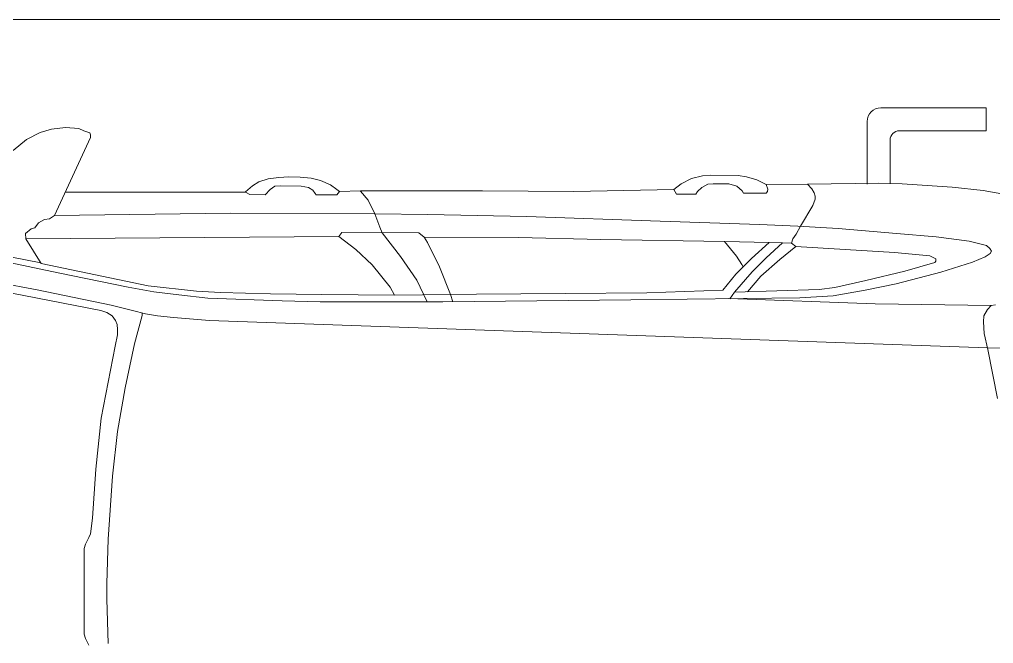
# Model space of a CAD drawing. Header units: millimetres. Extents: x 48966 to 155647, y -43515 to 30475.
# Drawn here: x 137660 to 139789, y -22525 to -21161 of the extents above; entities that cross this region are included whole.
import ezdxf

# ---------------------------------------------------------------- set-up
doc = ezdxf.new("R2010")
doc.units = ezdxf.units.MM
doc.layers.add('Парковка', color=7, linetype='Continuous', lineweight=9)
doc.layers.add('Элементы узлов', color=7, linetype='Continuous', lineweight=9)

# ---------------------------------------------------------------- blocks, each defined once
blk = doc.blocks.new('Парковка_одиночная - Средний класс 5300х2500мм-8504601-План -1-го этажа на отм_ -10_350')
at = {"layer": 'Парковка'}
for p, q in [((2500, 0), (2500, 5300)), ((2139.8, 1318.6), (2276.7, 1318.6)), ((2306.7, 1288.6), (2306.7, 1058.6)), ((2236.7, 1268.6), (2141, 1268.6)), ((2256.7, 1058.6), (2256.7, 1248.6)), ((2306.7, 1058.6), (2256.7, 1058.6))]:
    blk.add_line(p, q, dxfattribs=at)
for centre, radius in [((2276.7, 1288.6), 30), ((2236.7, 1248.6), 20)]:
    blk.add_arc(centre, radius, 0, 90, dxfattribs=at)
at = {"layer": 'Элементы узлов'}
for p, q in [((1863.7, 2994), (1930.3, 3333.2)), ((1863.7, 2994), (1930.3, 3333.2)), ((1863.7, 2994), (1930.3, 3333.2)), ((1998.4, 3336.2), (1946.1, 3087.1)), ((1998.4, 3336.2), (1946.1, 3087.1)), ((1998.4, 3336.2), (1946.1, 3087.1)), ((1939.3, 3291), (1908.8, 3133.2)), ((1939.3, 3291), (1908.8, 3133.2)), ((1939.3, 3291), (1908.8, 3133.2)), ((1998.6, 3282.2), (1967.8, 3125.2)), ((1998.6, 3282.2), (1967.8, 3125.2)), ((1998.6, 3282.2), (1967.8, 3125.2)), ((2213.8, 3185.1), (2237.9, 3155.9)), ((2213.8, 3185.1), (2237.9, 3155.9)), ((2213.8, 3185.1), (2237.9, 3155.9)), ((1966.6, 3124.1), (2020.8, 3157.7)), ((1966.6, 3124.1), (2020.8, 3157.7)), ((1966.6, 3124.1), (2020.8, 3157.7)), ((2020.8, 3157.7), (2032, 3158.1)), ((2020.8, 3157.7), (2032, 3158.1)), ((2020.8, 3157.7), (2032, 3158.1)), ((2020.8, 3157.7), (2025.5, 2473.4)), ((2020.8, 3157.7), (2025.5, 2473.4)), ((2020.8, 3157.7), (2025.5, 2473.4)), ((2032, 3158.1), (2042.2, 3145.9)), ((2032, 3158.1), (2042.2, 3145.9)), ((2032, 3158.1), (2042.2, 3145.9)), ((2237.9, 3155.9), (2253.3, 3126.4)), ((2237.9, 3155.9), (2253.3, 3126.4)), ((2237.9, 3155.9), (2253.3, 3126.4)), ((1908.8, 3133.2), (1875.4, 2971.4)), ((1908.8, 3133.2), (1875.4, 2971.4)), ((1908.8, 3133.2), (1875.4, 2971.4)), ((2042.2, 3145.9), (2044.4, 3137.8)), ((2042.2, 3145.9), (2044.4, 3137.8)), ((2042.2, 3145.9), (2044.4, 3137.8)), ((2044.4, 3137.8), (2055.3, 3129.9)), ((2044.4, 3137.8), (2055.3, 3129.9)), ((2044.4, 3137.8), (2055.3, 3129.9)), ((2055.3, 3129.9), (2063.1, 3116.8)), ((2055.3, 3129.9), (2063.1, 3116.8)), ((2055.3, 3129.9), (2063.1, 3116.8)), ((1918.1, 2890.5), (1966.6, 3124.1)), ((1918.1, 2890.5), (1966.6, 3124.1)), ((1918.1, 2890.5), (1966.6, 3124.1)), ((2063.1, 3116.8), (2064, 3105.6)), ((2063.1, 3116.8), (2064, 3105.6)), ((2063.1, 3116.8), (2064, 3105.6)), ((2253.3, 3126.4), (2260.6, 3101.8)), ((2253.3, 3126.4), (2260.6, 3101.8)), ((2253.3, 3126.4), (2260.6, 3101.8)), ((1946.1, 3087.1), (1914.7, 2933.8)), ((1946.1, 3087.1), (1914.7, 2933.8)), ((1946.1, 3087.1), (1914.7, 2933.8)), ((2064, 3105.6), (2071.7, 3095.2)), ((2064, 3105.6), (2071.7, 3095.2)), ((2064, 3105.6), (2071.7, 3095.2)), ((2076.6, 2710), (2071.7, 3095.2)), ((2071.7, 3095.2), (2242.1, 3016.3)), ((2076.6, 2710), (2071.7, 3095.2)), ((2071.7, 3095.2), (2242.1, 3016.3)), ((2076.6, 2710), (2071.7, 3095.2)), ((2071.7, 3095.2), (2242.1, 3016.3)), ((2260.6, 3101.8), (2264, 3071.2)), ((2260.6, 3101.8), (2264, 3071.2)), ((2260.6, 3101.8), (2264, 3071.2)), ((2122.8, 3071.5), (2122.8, 2677.3)), ((2122.8, 3071.5), (2122.8, 2677.3)), ((2122.8, 3071.5), (2122.8, 2677.3)), ((2264, 3071.2), (2261.5, 3041.8)), ((2264, 3071.2), (2261.5, 3041.8)), ((2264, 3071.2), (2261.5, 3041.8)), ((1132.5, 3020.3), (1147.2, 3027.5)), ((1132.5, 3020.3), (1147.2, 3027.5)), ((1132.5, 3020.3), (1147.2, 3027.5)), ((1147.2, 3027.5), (1156.3, 3030.2)), ((1147.2, 3027.5), (1156.3, 3030.2)), ((1147.2, 3027.5), (1156.3, 3030.2)), ((1156.3, 3030.2), (1250, 3030.2)), ((1156.3, 3030.2), (1250, 3030.2)), ((1156.3, 3030.2), (1250, 3030.2)), ((1250, 3030.2), (1343.7, 3030.2)), ((1250, 3030.2), (1343.7, 3030.2)), ((1250, 3030.2), (1343.7, 3030.2)), ((1343.7, 3030.2), (1352.8, 3027.5)), ((1343.7, 3030.2), (1352.8, 3027.5)), ((1343.7, 3030.2), (1352.8, 3027.5)), ((1352.8, 3027.5), (1367.5, 3020.3)), ((1352.8, 3027.5), (1367.5, 3020.3)), ((1352.8, 3027.5), (1367.5, 3020.3)), ((2252, 3017.5), (2256.9, 3031.1)), ((2252, 3017.5), (2256.9, 3031.1)), ((2252, 3017.5), (2256.9, 3031.1)), ((2261.5, 3041.8), (2256.9, 3031.1)), ((2261.5, 3041.8), (2256.9, 3031.1)), ((2261.5, 3041.8), (2256.9, 3031.1)), ((1367.5, 3020.3), (1375.9, 3016.5)), ((1367.5, 3020.3), (1375.9, 3016.5)), ((1367.5, 3020.3), (1375.9, 3016.5)), ((1375.9, 3016.5), (1410.3, 3012.2)), ((1375.9, 3016.5), (1410.3, 3012.2)), ((1375.9, 3016.5), (1410.3, 3012.2)), ((1410.3, 3012.2), (1517.3, 3005)), ((1410.3, 3012.2), (1517.3, 3005)), ((1410.3, 3012.2), (1517.3, 3005)), ((1517.3, 3005), (1628.7, 2993)), ((1517.3, 3005), (1628.7, 2993)), ((1517.3, 3005), (1628.7, 2993)), ((2242.1, 3016.3), (2248, 3016.1)), ((2242.1, 3016.3), (2248, 3016.1)), ((2242.1, 3016.3), (2248, 3016.1)), ((2248, 3016.1), (2252, 3017.5)), ((2248, 3016.1), (2252, 3017.5)), ((2248, 3016.1), (2252, 3017.5)), ((1136, 2978), (1232.8, 2980.9)), ((1136, 2978), (1232.8, 2980.9)), ((1136, 2978), (1232.8, 2980.9)), ((1232.8, 2980.9), (1250, 2980.9)), ((1232.8, 2980.9), (1250, 2980.9)), ((1232.8, 2980.9), (1250, 2980.9)), ((1250, 2980.9), (1267.2, 2980.9)), ((1250, 2980.9), (1267.2, 2980.9)), ((1250, 2980.9), (1267.2, 2980.9)), ((1267.2, 2980.9), (1364, 2978)), ((1267.2, 2980.9), (1364, 2978)), ((1267.2, 2980.9), (1364, 2978)), ((1628.7, 2993), (1786.1, 2962.3)), ((1628.7, 2993), (1786.1, 2962.3)), ((1628.7, 2993), (1786.1, 2962.3)), ((1852, 2969.2), (1859.5, 2980.6)), ((1852, 2969.2), (1859.5, 2980.6)), ((1852, 2969.2), (1859.5, 2980.6)), ((1859.5, 2980.6), (1863.7, 2994)), ((1859.5, 2980.6), (1863.7, 2994)), ((1859.5, 2980.6), (1863.7, 2994)), ((1364, 2978), (1501.9, 2968.6)), ((1364, 2978), (1501.9, 2968.6)), ((1364, 2978), (1501.9, 2968.6)), ((1501.9, 2968.6), (1599.1, 2957)), ((1501.9, 2968.6), (1599.1, 2957)), ((1501.9, 2968.6), (1599.1, 2957)), ((1786.1, 2962.3), (1810.4, 2957.5)), ((1786.1, 2962.3), (1810.4, 2957.5)), ((1786.1, 2962.3), (1810.4, 2957.5)), ((1833.1, 2958.3), (1841.9, 2961.4)), ((1833.1, 2958.3), (1841.9, 2961.4)), ((1833.1, 2958.3), (1841.9, 2961.4)), ((1841.9, 2961.4), (1852, 2969.2)), ((1841.9, 2961.4), (1852, 2969.2)), ((1841.9, 2961.4), (1852, 2969.2)), ((1875.4, 2971.4), (1863.8, 2924.6)), ((1875.4, 2971.4), (1863.8, 2924.6)), ((1875.4, 2971.4), (1863.8, 2924.6)), ((1599.1, 2957), (1695.2, 2940.5)), ((1599.1, 2957), (1695.2, 2940.5)), ((1599.1, 2957), (1695.2, 2940.5)), ((1695.2, 2940.5), (1791.3, 2920.2)), ((1695.2, 2940.5), (1791.3, 2920.2)), ((1695.2, 2940.5), (1791.3, 2920.2)), ((1810.4, 2957.5), (1822.3, 2957.3)), ((1810.4, 2957.5), (1822.3, 2957.3)), ((1810.4, 2957.5), (1822.3, 2957.3)), ((1822.3, 2957.3), (1833.1, 2958.3)), ((1822.3, 2957.3), (1833.1, 2958.3)), ((1822.3, 2957.3), (1833.1, 2958.3)), ((1791.3, 2920.2), (1852.8, 2903.7)), ((1791.3, 2920.2), (1852.8, 2903.7)), ((1791.3, 2920.2), (1852.8, 2903.7)), ((1863.8, 2924.6), (1856.6, 2896.1)), ((1863.8, 2924.6), (1856.6, 2896.1)), ((1863.8, 2924.6), (1856.6, 2896.1)), ((1914.7, 2933.8), (1904.5, 2877.9)), ((1914.7, 2933.8), (1904.5, 2877.9)), ((1914.7, 2933.8), (1904.5, 2877.9)), ((1856.6, 2896.1), (1852.2, 2869.8)), ((1856.6, 2896.1), (1852.2, 2869.8)), ((1856.6, 2896.1), (1852.2, 2869.8)), ((1852.8, 2903.7), (1858.5, 2903.7)), ((1852.8, 2903.7), (1858.5, 2903.7)), ((1852.8, 2903.7), (1858.5, 2903.7)), ((1904.5, 2877.9), (1897.8, 2823.3)), ((1904.5, 2877.9), (1897.8, 2823.3)), ((1904.5, 2877.9), (1897.8, 2823.3)), ((1905.9, 2784.5), (1918.1, 2890.5)), ((1905.9, 2784.5), (1918.1, 2890.5)), ((1905.9, 2784.5), (1918.1, 2890.5)), ((1852.2, 2869.8), (1848.4, 2834.6)), ((1852.2, 2869.8), (1848.4, 2834.6)), ((1852.2, 2869.8), (1848.4, 2834.6)), ((1848.4, 2834.6), (1842, 2756.5)), ((1848.4, 2834.6), (1842, 2756.5)), ((1848.4, 2834.6), (1842, 2756.5)), ((1897.8, 2823.3), (1891.1, 2760.1)), ((1897.8, 2823.3), (1891.1, 2760.1)), ((1897.8, 2823.3), (1891.1, 2760.1)), ((1903.4, 2732.5), (1905.9, 2784.5)), ((1903.4, 2732.5), (1905.9, 2784.5)), ((1903.4, 2732.5), (1905.9, 2784.5)), ((1782.5, 1056), (1842, 2756.5)), ((1782.5, 1056), (1842, 2756.5)), ((1782.5, 1056), (1842, 2756.5)), ((1891.1, 2760.1), (1884.9, 2597.1)), ((1891.1, 2760.1), (1884.9, 2597.1)), ((1891.1, 2760.1), (1884.9, 2597.1)), ((1900.5, 2622.8), (1903.4, 2732.5)), ((1900.5, 2622.8), (1903.4, 2732.5)), ((1900.5, 2622.8), (1903.4, 2732.5)), ((2075.1, 2394.9), (2076.6, 2710)), ((2075.1, 2394.9), (2076.6, 2710)), ((2075.1, 2394.9), (2076.6, 2710)), ((2117.1, 2668.3), (2116.9, 2634.4)), ((2117.1, 2668.3), (2116.9, 2634.4)), ((2117.1, 2668.3), (2116.9, 2634.4)), ((2122.8, 2677.3), (2117.1, 2668.3)), ((2122.8, 2677.3), (2117.1, 2668.3)), ((2122.8, 2677.3), (2117.1, 2668.3)), ((2136.3, 2662.2), (2123.2, 2677.3)), ((2136.3, 2662.2), (2123.2, 2677.3)), ((2136.3, 2662.2), (2123.2, 2677.3)), ((2145, 2648.6), (2136.3, 2662.2)), ((2145, 2648.6), (2136.3, 2662.2)), ((2145, 2648.6), (2136.3, 2662.2)), ((2151.8, 2628.3), (2145, 2648.6)), ((2151.8, 2628.3), (2145, 2648.6)), ((2151.8, 2628.3), (2145, 2648.6)), ((1898.6, 2510.9), (1900.5, 2622.8)), ((1898.6, 2510.9), (1900.5, 2622.8)), ((1898.6, 2510.9), (1900.5, 2622.8)), ((2116.9, 2634.4), (2128.2, 2623.8)), ((2116.9, 2634.4), (2128.2, 2623.8)), ((2116.9, 2634.4), (2128.2, 2623.8)), ((2128.2, 2623.8), (2135.7, 2613.1)), ((2128.2, 2623.8), (2135.7, 2613.1)), ((2128.2, 2623.8), (2135.7, 2613.1)), ((2154.6, 2604.8), (2151.8, 2628.3)), ((2154.6, 2604.8), (2151.8, 2628.3)), ((2154.6, 2604.8), (2151.8, 2628.3)), ((2135.7, 2613.1), (2136.7, 2602)), ((2135.7, 2613.1), (2136.7, 2602)), ((2135.7, 2613.1), (2136.7, 2602)), ((2136.7, 2602), (2135.7, 2555.8)), ((2136.7, 2602), (2135.7, 2555.8)), ((2136.7, 2602), (2135.7, 2555.8)), ((2156.2, 2583), (2154.6, 2604.8)), ((2156.2, 2583), (2154.6, 2604.8)), ((2156.2, 2583), (2154.6, 2604.8)), ((1884.9, 2597.1), (1883, 2514.6)), ((1884.9, 2597.1), (1883, 2514.6)), ((1884.9, 2597.1), (1883, 2514.6)), ((2155.4, 2558.1), (2156.2, 2583)), ((2155.4, 2558.1), (2156.2, 2583)), ((2155.4, 2558.1), (2156.2, 2583)), ((2135.7, 2555.8), (2132.9, 2540)), ((2135.7, 2555.8), (2132.9, 2540)), ((2135.7, 2555.8), (2132.9, 2540)), ((2153.1, 2534.2), (2155.4, 2558.1)), ((2153.1, 2534.2), (2155.4, 2558.1)), ((2153.1, 2534.2), (2155.4, 2558.1)), ((2132.9, 2540), (2126.7, 2530.7)), ((2132.9, 2540), (2126.7, 2530.7)), ((2132.9, 2540), (2126.7, 2530.7)), ((2148, 2513.4), (2153.1, 2534.2)), ((2148, 2513.4), (2153.1, 2534.2)), ((2148, 2513.4), (2153.1, 2534.2)), ((1883, 2514.6), (1883, 2246)), ((1883, 2514.6), (1883, 2246)), ((1883, 2514.6), (1883, 2246)), ((2119.7, 2525.2), (2116.4, 2523.1)), ((2119.7, 2525.2), (2116.4, 2523.1)), ((2119.7, 2525.2), (2116.4, 2523.1)), ((2116.4, 2523.1), (2116.9, 2477.7)), ((2116.4, 2523.1), (2116.9, 2477.7)), ((2116.4, 2523.1), (2116.9, 2477.7)), ((2126.7, 2530.7), (2119.7, 2525.2)), ((2126.7, 2530.7), (2119.7, 2525.2)), ((2126.7, 2530.7), (2119.7, 2525.2)), ((2138.6, 2492), (2148, 2513.4)), ((2138.6, 2492), (2148, 2513.4)), ((2138.6, 2492), (2148, 2513.4)), ((1897.1, 2351.6), (1898.6, 2510.9)), ((1897.1, 2351.6), (1898.6, 2510.9)), ((1897.1, 2351.6), (1898.6, 2510.9)), ((2128.6, 2477.9), (2138.6, 2492)), ((2128.6, 2477.9), (2138.6, 2492)), ((2128.6, 2477.9), (2138.6, 2492)), ((2025.5, 2473.4), (1997.5, 2436.1)), ((2025.5, 2473.4), (1997.5, 2436.1)), ((2025.5, 2473.4), (1997.5, 2436.1)), ((2025.5, 2473.4), (2034.7, 2467.1)), ((2025.5, 2473.4), (2034.7, 2467.1)), ((2025.5, 2473.4), (2034.7, 2467.1)), ((2116.9, 2477.7), (2123.7, 2472.2)), ((2116.9, 2477.7), (2123.7, 2472.2)), ((2116.9, 2477.7), (2123.7, 2472.2)), ((2123.7, 2472.2), (2128.6, 2477.9)), ((2123.7, 2472.2), (2128.6, 2477.9)), ((2123.7, 2472.2), (2128.6, 2477.9)), ((2125.4, 2426.3), (2123.7, 2472.2)), ((2125.4, 2426.3), (2123.7, 2472.2)), ((2125.4, 2426.3), (2123.7, 2472.2)), ((2034.7, 2467.1), (2033.4, 2298.6)), ((2034.7, 2467.1), (2033.4, 2298.6)), ((2034.7, 2467.1), (2033.4, 2298.6)), ((1997.5, 2436.1), (1963.6, 2400.7)), ((1997.5, 2436.1), (1963.6, 2400.7)), ((1997.5, 2436.1), (1963.6, 2400.7)), ((2075.1, 2394.9), (2105, 2409.6)), ((2075.1, 2394.9), (2105, 2409.6)), ((2075.1, 2394.9), (2105, 2409.6)), ((2105, 2409.6), (2125.1, 2426.3)), ((2105, 2409.6), (2125.1, 2426.3)), ((2105, 2409.6), (2125.1, 2426.3)), ((2125.4, 2159.6), (2125.4, 2426.3)), ((2125.4, 2159.6), (2125.4, 2426.3)), ((2125.4, 2159.6), (2125.4, 2426.3)), ((1963.6, 2400.7), (1915.1, 2361.3)), ((1963.6, 2400.7), (1915.1, 2361.3)), ((1963.6, 2400.7), (1915.1, 2361.3)), ((2046.4, 2383.8), (2075.1, 2394.9)), ((2046.4, 2383.8), (2075.1, 2394.9)), ((2046.4, 2383.8), (2075.1, 2394.9)), ((2073.6, 2279.1), (2075.1, 2394.9)), ((2073.6, 2279.1), (2075.1, 2394.9)), ((2073.6, 2279.1), (2075.1, 2394.9)), ((1982.1, 2338.8), (2034, 2378.8)), ((1982.1, 2338.8), (2034, 2378.8)), ((1982.1, 2338.8), (2034, 2378.8)), ((2034, 2378.8), (2046.4, 2383.8)), ((2034, 2378.8), (2046.4, 2383.8)), ((2034, 2378.8), (2046.4, 2383.8)), ((1915.1, 2361.3), (1897.1, 2351.6)), ((1915.1, 2361.3), (1897.1, 2351.6)), ((1915.1, 2361.3), (1897.1, 2351.6)), ((1897.1, 2351.6), (1898.8, 2229.6)), ((1897.1, 2351.6), (1898.8, 2229.6)), ((1897.1, 2351.6), (1898.8, 2229.6)), ((1930.1, 2303.1), (1982.1, 2338.8)), ((1930.1, 2303.1), (1982.1, 2338.8)), ((1930.1, 2303.1), (1982.1, 2338.8)), ((1883, 2280.7), (1930.1, 2303.1)), ((1883, 2280.7), (1930.1, 2303.1)), ((1883, 2280.7), (1930.1, 2303.1)), ((1959.6, 2253.7), (2012.2, 2280.1)), ((1959.6, 2253.7), (2012.2, 2280.1)), ((1959.6, 2253.7), (2012.2, 2280.1)), ((2012.2, 2280.1), (2024.3, 2286.8)), ((2012.2, 2280.1), (2024.3, 2286.8)), ((2012.2, 2280.1), (2024.3, 2286.8)), ((2024.3, 2286.8), (2023.1, 2081)), ((2024.3, 2286.8), (2023.1, 2081)), ((2024.3, 2286.8), (2023.1, 2081)), ((2033.4, 2298.6), (2024.3, 2286.8)), ((2033.4, 2298.6), (2024.3, 2286.8)), ((2033.4, 2298.6), (2024.3, 2286.8)), ((2069.5, 2063.3), (2073.6, 2279.1)), ((2069.5, 2063.3), (2073.6, 2279.1)), ((2069.5, 2063.3), (2073.6, 2279.1)), ((1883, 2246), (1887, 1835.4)), ((1883, 2246), (1887, 1835.4)), ((1883, 2246), (1887, 1835.4)), ((1898.8, 2229.6), (1959.6, 2253.7)), ((1898.8, 2229.6), (1959.6, 2253.7)), ((1898.8, 2229.6), (1959.6, 2253.7)), ((1898.8, 2229.6), (1883.2, 2224.1)), ((1898.8, 2229.6), (1883.2, 2224.1)), ((1898.8, 2229.6), (1883.2, 2224.1)), ((1899.4, 2172.6), (1898.8, 2229.6)), ((1899.4, 2172.6), (1898.8, 2229.6)), ((1899.4, 2172.6), (1898.8, 2229.6)), ((1900.9, 1979.2), (1899.4, 2172.6)), ((1900.9, 1979.2), (1899.4, 2172.6)), ((1900.9, 1979.2), (1899.4, 2172.6)), ((2124.2, 1960.1), (2125.4, 2159.6)), ((2124.2, 1960.1), (2125.4, 2159.6)), ((2124.2, 1960.1), (2125.4, 2159.6)), ((2023.1, 2081), (2018.8, 1900.8)), ((2023.1, 2081), (2018.8, 1900.8)), ((2023.1, 2081), (2018.8, 1900.8)), ((2059.2, 1771.1), (2069.5, 2063.3)), ((2059.2, 1771.1), (2069.5, 2063.3)), ((2059.2, 1771.1), (2069.5, 2063.3)), ((1902.6, 1800.4), (1900.9, 1979.2)), ((1902.6, 1800.4), (1900.9, 1979.2)), ((1902.6, 1800.4), (1900.9, 1979.2)), ((2128.6, 1741), (2124.2, 1960.1)), ((2128.6, 1741), (2124.2, 1960.1)), ((2128.6, 1741), (2124.2, 1960.1)), ((2018.8, 1900.8), (2014.6, 1630.9)), ((2018.8, 1900.8), (2014.6, 1630.9)), ((2018.8, 1900.8), (2014.6, 1630.9)), ((1887, 1835.4), (1891.6, 1466.1)), ((1887, 1835.4), (1891.6, 1466.1)), ((1887, 1835.4), (1891.6, 1466.1)), ((1908.7, 1634.5), (1902.6, 1800.4)), ((1908.7, 1634.5), (1902.6, 1800.4)), ((1908.7, 1634.5), (1902.6, 1800.4)), ((2051.6, 1554.2), (2059.2, 1771.1)), ((2051.6, 1554.2), (2059.2, 1771.1)), ((2051.6, 1554.2), (2059.2, 1771.1)), ((2118.5, 1735.7), (2118.2, 1693.1)), ((2118.5, 1735.7), (2118.2, 1693.1)), ((2118.5, 1735.7), (2118.2, 1693.1)), ((2128.6, 1741), (2118.5, 1735.7)), ((2128.6, 1741), (2118.5, 1735.7)), ((2128.6, 1741), (2118.5, 1735.7)), ((2140.9, 1725.1), (2128.6, 1741)), ((2140.9, 1725.1), (2128.6, 1741)), ((2140.9, 1725.1), (2128.6, 1741)), ((2152.7, 1702.7), (2140.9, 1725.1)), ((2152.7, 1702.7), (2140.9, 1725.1)), ((2152.7, 1702.7), (2140.9, 1725.1)), ((2118.2, 1693.1), (2124.3, 1689.7)), ((2118.2, 1693.1), (2124.3, 1689.7)), ((2118.2, 1693.1), (2124.3, 1689.7)), ((2124.3, 1689.7), (2132.7, 1680.4)), ((2124.3, 1689.7), (2132.7, 1680.4)), ((2124.3, 1689.7), (2132.7, 1680.4)), ((2158, 1678.6), (2152.7, 1702.7)), ((2158, 1678.6), (2152.7, 1702.7)), ((2158, 1678.6), (2152.7, 1702.7)), ((2132.7, 1680.4), (2140.1, 1666.9)), ((2132.7, 1680.4), (2140.1, 1666.9)), ((2132.7, 1680.4), (2140.1, 1666.9)), ((2140.1, 1666.9), (2141.1, 1655.1)), ((2140.1, 1666.9), (2141.1, 1655.1)), ((2140.1, 1666.9), (2141.1, 1655.1)), ((2159.6, 1660.8), (2158, 1678.6)), ((2159.6, 1660.8), (2158, 1678.6)), ((2159.6, 1660.8), (2158, 1678.6)), ((2159.2, 1601.1), (2159.6, 1660.8)), ((2159.2, 1601.1), (2159.6, 1660.8)), ((2159.2, 1601.1), (2159.6, 1660.8)), ((2141.1, 1655.1), (2140.8, 1620.9)), ((2141.1, 1655.1), (2140.8, 1620.9)), ((2141.1, 1655.1), (2140.8, 1620.9)), ((1878.7, 1301.2), (1889.9, 1621)), ((1878.7, 1301.2), (1889.9, 1621)), ((1878.7, 1301.2), (1889.9, 1621)), ((1903.9, 1608.4), (1889.7, 1618.8)), ((1903.9, 1608.4), (1889.7, 1618.8)), ((1903.9, 1608.4), (1889.7, 1618.8)), ((1943.4, 1606.2), (1908.7, 1634.5)), ((1943.4, 1606.2), (1908.7, 1634.5)), ((1943.4, 1606.2), (1908.7, 1634.5)), ((2014.6, 1630.9), (1982.8, 1604.7)), ((2014.6, 1630.9), (1982.8, 1604.7)), ((2014.6, 1630.9), (1982.8, 1604.7)), ((2014.6, 1630.9), (2012.4, 1532.8)), ((2014.6, 1630.9), (2012.4, 1532.8)), ((2014.6, 1630.9), (2012.4, 1532.8)), ((2140.8, 1620.9), (2136, 1603.7)), ((2140.8, 1620.9), (2136, 1603.7)), ((2140.8, 1620.9), (2136, 1603.7)), ((1903.9, 1608.4), (1948.2, 1570.1)), ((1910, 1423.5), (1903.9, 1608.4)), ((1903.9, 1608.4), (1948.2, 1570.1)), ((1910, 1423.5), (1903.9, 1608.4)), ((1903.9, 1608.4), (1948.2, 1570.1)), ((1910, 1423.5), (1903.9, 1608.4)), ((1977.3, 1571.4), (1943.4, 1606.2)), ((1977.3, 1571.4), (1943.4, 1606.2)), ((1977.3, 1571.4), (1943.4, 1606.2)), ((1982.8, 1604.7), (1964.5, 1592.9)), ((1982.8, 1604.7), (1964.5, 1592.9)), ((1982.8, 1604.7), (1964.5, 1592.9)), ((2136, 1603.7), (2125.7, 1592.2)), ((2136, 1603.7), (2125.7, 1592.2)), ((2136, 1603.7), (2125.7, 1592.2)), ((2156.1, 1582.7), (2159.2, 1601.1)), ((2156.1, 1582.7), (2159.2, 1601.1)), ((2156.1, 1582.7), (2159.2, 1601.1)), ((1904.8, 1580.1), (1938.7, 1551)), ((1904.8, 1580.1), (1938.7, 1551)), ((1904.8, 1580.1), (1938.7, 1551)), ((1964.5, 1592.9), (1959.3, 1589.9)), ((1964.5, 1592.9), (1959.3, 1589.9)), ((1964.5, 1592.9), (1959.3, 1589.9)), ((2125.7, 1592.2), (2120.4, 1589.1)), ((2125.7, 1592.2), (2120.4, 1589.1)), ((2125.7, 1592.2), (2120.4, 1589.1)), ((2120.4, 1589.1), (2120.4, 1539.9)), ((2120.4, 1589.1), (2120.4, 1539.9)), ((2120.4, 1589.1), (2120.4, 1539.9)), ((2149.5, 1559.6), (2156.1, 1582.7)), ((2149.5, 1559.6), (2156.1, 1582.7)), ((2149.5, 1559.6), (2156.1, 1582.7)), ((1948.2, 1570.1), (1979.1, 1539.2)), ((1948.2, 1570.1), (1979.1, 1539.2)), ((1948.2, 1570.1), (1979.1, 1539.2)), ((2012.4, 1532.8), (1977.3, 1571.4)), ((2012.4, 1532.8), (1977.3, 1571.4)), ((2012.4, 1532.8), (1977.3, 1571.4)), ((2048.1, 1470), (2051.6, 1554.2)), ((2048.1, 1470), (2051.6, 1554.2)), ((2048.1, 1470), (2051.6, 1554.2)), ((2139.3, 1539.9), (2149.5, 1559.6)), ((2139.3, 1539.9), (2149.5, 1559.6)), ((2139.3, 1539.9), (2149.5, 1559.6)), ((1938.7, 1551), (1975.6, 1509.7)), ((1938.7, 1551), (1975.6, 1509.7)), ((1938.7, 1551), (1975.6, 1509.7)), ((1979.1, 1539.2), (2012.1, 1504.2)), ((1979.1, 1539.2), (2012.1, 1504.2)), ((1979.1, 1539.2), (2012.1, 1504.2)), ((2120.4, 1539.9), (2124.2, 1536.3)), ((2120.4, 1539.9), (2124.2, 1536.3)), ((2120.4, 1539.9), (2124.2, 1536.3)), ((2124.2, 1536.3), (2128.8, 1536.1)), ((2124.2, 1536.3), (2128.8, 1536.1)), ((2124.2, 1536.3), (2128.8, 1536.1)), ((2128.8, 1536.1), (2139.3, 1539.9)), ((2128.8, 1536.1), (2139.3, 1539.9)), ((2128.8, 1536.1), (2139.3, 1539.9)), ((2140.1, 1449), (2139.3, 1539.9)), ((2140.1, 1449), (2139.3, 1539.9)), ((2140.1, 1449), (2139.3, 1539.9)), ((2012.4, 1532.8), (2012.1, 1504.2)), ((2012.4, 1532.8), (2012.1, 1504.2)), ((2012.4, 1532.8), (2012.1, 1504.2)), ((1975.6, 1509.7), (2003.8, 1474.6)), ((1975.6, 1509.7), (2003.8, 1474.6)), ((1975.6, 1509.7), (2003.8, 1474.6)), ((2012.1, 1504.2), (2010.9, 1484)), ((2012.1, 1504.2), (2010.9, 1484)), ((2012.1, 1504.2), (2010.9, 1484)), ((2003.8, 1474.6), (1990.5, 1258.8)), ((2003.8, 1474.6), (1990.5, 1258.8)), ((2003.8, 1474.6), (1990.5, 1258.8)), ((2010.9, 1484), (2003.8, 1474.6)), ((2010.9, 1484), (2003.8, 1474.6)), ((2010.9, 1484), (2003.8, 1474.6)), ((2010.9, 1484), (2020.4, 1481.3)), ((2010.9, 1484), (2020.4, 1481.3)), ((2010.9, 1484), (2020.4, 1481.3)), ((2020.4, 1481.3), (2030.4, 1474)), ((2020.4, 1481.3), (2030.4, 1474)), ((2020.4, 1481.3), (2030.4, 1474)), ((2030.4, 1474), (2047.9, 1464.4)), ((2030.4, 1474), (2047.9, 1464.4)), ((2030.4, 1474), (2047.9, 1464.4)), ((2042.9, 1382.1), (2048.1, 1470)), ((2042.9, 1382.1), (2048.1, 1470)), ((2042.9, 1382.1), (2048.1, 1470)), ((1891.6, 1466.1), (1895.7, 1393.2)), ((1891.6, 1466.1), (1895.7, 1393.2)), ((1891.6, 1466.1), (1895.7, 1393.2)), ((2047.9, 1464.4), (2093.2, 1437.8)), ((2047.9, 1464.4), (2093.2, 1437.8)), ((2047.9, 1464.4), (2093.2, 1437.8)), ((2129.9, 1439.8), (2140.1, 1449)), ((2129.9, 1439.8), (2140.1, 1449)), ((2129.9, 1439.8), (2140.1, 1449)), ((2142.5, 1293.2), (2140.1, 1449)), ((2142.5, 1293.2), (2140.1, 1449)), ((2142.5, 1293.2), (2140.1, 1449)), ((2093.2, 1437.8), (2107.2, 1432.6)), ((2093.2, 1437.8), (2107.2, 1432.6)), ((2093.2, 1437.8), (2107.2, 1432.6)), ((2107.2, 1432.6), (2113.6, 1432.6)), ((2107.2, 1432.6), (2113.6, 1432.6)), ((2107.2, 1432.6), (2113.6, 1432.6)), ((2113.6, 1432.6), (2120.8, 1434.4)), ((2113.6, 1432.6), (2120.8, 1434.4)), ((2113.6, 1432.6), (2120.8, 1434.4)), ((2120.8, 1434.4), (2129.9, 1439.8)), ((2120.8, 1434.4), (2129.9, 1439.8)), ((2120.8, 1434.4), (2129.9, 1439.8)), ((1913.9, 1389.6), (1910, 1423.5)), ((1913.9, 1389.6), (1910, 1423.5)), ((1913.9, 1389.6), (1910, 1423.5)), ((1895.7, 1393.2), (1908.5, 1323.4)), ((1895.7, 1393.2), (1908.5, 1323.4)), ((1895.7, 1393.2), (1908.5, 1323.4)), ((1929.2, 1321.6), (1913.9, 1389.6)), ((1929.2, 1321.6), (1913.9, 1389.6)), ((1929.2, 1321.6), (1913.9, 1389.6)), ((2032.3, 1254.4), (2042.9, 1382.1)), ((2032.3, 1254.4), (2042.9, 1382.1)), ((2032.3, 1254.4), (2042.9, 1382.1)), ((1908.5, 1323.4), (1922.3, 1255.6)), ((1908.5, 1323.4), (1922.3, 1255.6)), ((1908.5, 1323.4), (1922.3, 1255.6)), ((1950, 1236.4), (1929.2, 1321.6)), ((1950, 1236.4), (1929.2, 1321.6)), ((1950, 1236.4), (1929.2, 1321.6)), ((1875.1, 1048), (1878.7, 1301.2)), ((1875.1, 1048), (1878.7, 1301.2)), ((1875.1, 1048), (1878.7, 1301.2)), ((2140.6, 1242.6), (2142.5, 1293.2)), ((2140.6, 1242.6), (2142.5, 1293.2)), ((2140.6, 1242.6), (2142.5, 1293.2)), ((1990.5, 1258.8), (1983.5, 1181.6)), ((1990.5, 1258.8), (1983.5, 1181.6)), ((1990.5, 1258.8), (1983.5, 1181.6)), ((1922.3, 1255.6), (1947.9, 1157.8)), ((1922.3, 1255.6), (1947.9, 1157.8)), ((1922.3, 1255.6), (1947.9, 1157.8)), ((1968.7, 1170.7), (1950, 1236.4)), ((1968.7, 1170.7), (1950, 1236.4)), ((1968.7, 1170.7), (1950, 1236.4)), ((2024.9, 1168.2), (2032.3, 1254.4)), ((2024.9, 1168.2), (2032.3, 1254.4)), ((2024.9, 1168.2), (2032.3, 1254.4)), ((2133.5, 1132.9), (2140.6, 1242.6)), ((2133.5, 1132.9), (2140.6, 1242.6)), ((2133.5, 1132.9), (2140.6, 1242.6)), ((1983.5, 1181.6), (1976.5, 1168.5)), ((1983.5, 1181.6), (1976.5, 1168.5)), ((1983.5, 1181.6), (1976.5, 1168.5)), ((1947.9, 1157.8), (1969.3, 1088.6)), ((1947.9, 1157.8), (1969.3, 1088.6)), ((1947.9, 1157.8), (1969.3, 1088.6)), ((1971.8, 1168.5), (1968.7, 1170.7)), ((1971.8, 1168.5), (1968.7, 1170.7)), ((1971.8, 1168.5), (1968.7, 1170.7)), ((1976.5, 1168.5), (1971.8, 1168.5)), ((1976.5, 1168.5), (1971.8, 1168.5)), ((1976.5, 1168.5), (1971.8, 1168.5)), ((2015.3, 1095.5), (2024.9, 1168.2)), ((2015.3, 1095.5), (2024.9, 1168.2)), ((2015.3, 1095.5), (2024.9, 1168.2)), ((2126.4, 1065.6), (2133.5, 1132.9)), ((2126.4, 1065.6), (2133.5, 1132.9)), ((2126.4, 1065.6), (2133.5, 1132.9)), ((1969.3, 1088.6), (1981.1, 1060.6)), ((1969.3, 1088.6), (1981.1, 1060.6)), ((1969.3, 1088.6), (1981.1, 1060.6)), ((2005.7, 1058), (2015.3, 1095.5)), ((2005.7, 1058), (2015.3, 1095.5)), ((2005.7, 1058), (2015.3, 1095.5)), ((1813.9, 1062.8), (1839.1, 1064.7)), ((1813.9, 1062.8), (1839.1, 1064.7)), ((1813.9, 1062.8), (1839.1, 1064.7)), ((1839.1, 1064.7), (1852.1, 1063.6)), ((1839.1, 1064.7), (1852.1, 1063.6)), ((1839.1, 1064.7), (1852.1, 1063.6)), ((2115.3, 1004.1), (2126.4, 1065.6)), ((2115.3, 1004.1), (2126.4, 1065.6)), ((2115.3, 1004.1), (2126.4, 1065.6)), ((1671.8, 1034.2), (1778.8, 1055.2)), ((1671.8, 1034.2), (1778.8, 1055.2)), ((1671.8, 1034.2), (1778.8, 1055.2)), ((1778.8, 1055.2), (1813.9, 1062.8)), ((1778.8, 1055.2), (1813.9, 1062.8)), ((1778.8, 1055.2), (1813.9, 1062.8)), ((1779, 887.7), (1782.5, 1056)), ((1779, 887.7), (1782.5, 1056)), ((1779, 887.7), (1782.5, 1056)), ((1852.1, 1063.6), (1866.2, 1055.5)), ((1852.1, 1063.6), (1866.2, 1055.5)), ((1852.1, 1063.6), (1866.2, 1055.5)), ((1866.2, 1055.5), (1875.1, 1048)), ((1866.2, 1055.5), (1875.1, 1048)), ((1866.2, 1055.5), (1875.1, 1048)), ((1875.1, 1048), (1876.3, 1038.1)), ((1875.1, 1048), (1876.3, 1038.1)), ((1875.1, 1048), (1876.3, 1038.1)), ((1981.1, 1060.6), (1988.4, 1049.7)), ((1981.1, 1060.6), (1988.4, 1049.7)), ((1981.1, 1060.6), (1988.4, 1049.7)), ((1988.4, 1049.7), (1993.6, 1047.2)), ((1988.4, 1049.7), (1993.6, 1047.2)), ((1988.4, 1049.7), (1993.6, 1047.2)), ((1993.6, 1047.2), (1999.6, 1050.4)), ((1993.6, 1047.2), (1999.6, 1050.4)), ((1993.6, 1047.2), (1999.6, 1050.4)), ((1999.6, 1050.4), (2005.7, 1058)), ((1999.6, 1050.4), (2005.7, 1058)), ((1999.6, 1050.4), (2005.7, 1058))]:
    blk.add_line(p, q, dxfattribs=at)

msp = doc.modelspace()

# ---------------------------------------------------------------- block references
at = {"layer": 'Парковка', "rotation": 90.00000000000098}
msp.add_blockref('Парковка_одиночная - Средний класс 5300х2500мм-8504601-План -1-го этажа на отм_ -10_350', (140831.6, -23661), dxfattribs=at)

doc.saveas('drawing.dxf')
